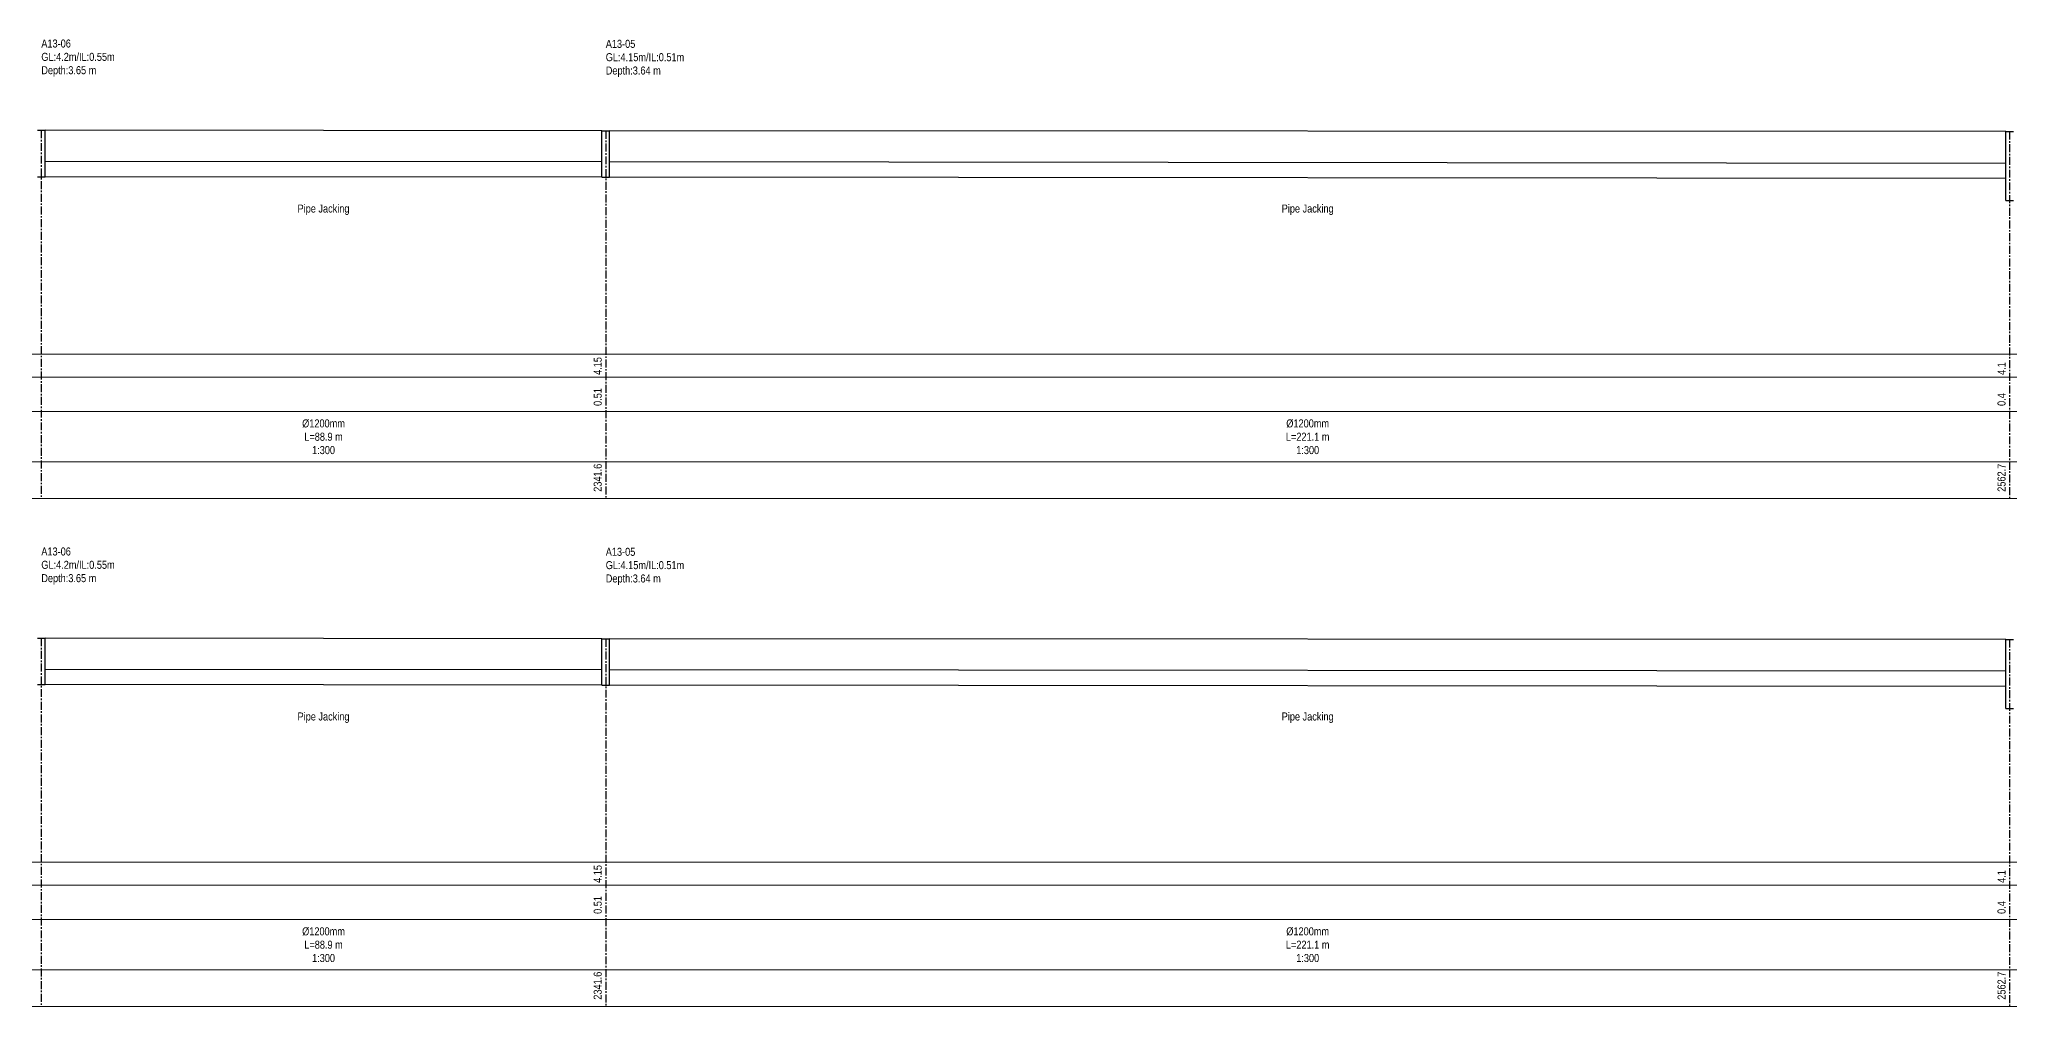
# Model space of a CAD drawing. Header units: inches. Extents: x -13 to 3068, y -130 to 166.
# Drawn here: x 1997.6 to 2307.9, y -49.6 to 102.7 of the extents above; entities that cross this region are included whole.
import ezdxf

# ---------------------------------------------------------------- set-up
doc = ezdxf.new("R2010")
doc.units = ezdxf.units.IN
doc.header["$MEASUREMENT"] = 0
doc.linetypes.add('CENTER', pattern=[2, 1.25, -0.25, 0.25, -0.25])
for name, color, linetype in [('ANNOTATION', 7, 'Continuous'), ('GROUND_ELEVATION', 7, 'Continuous'), ('lines', 7, 'Continuous'), ('PDF_Text', 7, 'Continuous'), ('Profile Manhole', 7, 'Continuous')]:
    doc.layers.add(name, color=color, linetype=linetype)
doc.layers.add('SM_PP_GRIDTEXT', color=7, linetype='Continuous', lineweight=5)
doc.styles.add('ALL', font='swissc.ttf')

# ---------------------------------------------------------------- blocks, each defined once
blk = doc.blocks.new('Selection')
for p, q in [((2086.2, 3.42), (1998.5, 3.5)), ((2307.3, 3.2), (2087.4, 3.42)), ((2086.2, 1.02), (1998.5, 1.1)), ((2307.3, 0.8), (2087.4, 1.02))]:
    blk.add_line(p, q)
at = {"layer": 'GROUND_ELEVATION', "color": 3}
for p, q in [((2086.2, 8.3), (1998.5, 8.4)), ((2307.3, 8.2), (2087.4, 8.3))]:
    blk.add_line(p, q, dxfattribs=at)
at = {"layer": 'lines', "color": 8, "linetype": 'CENTER'}
for p, q in [((1997.9, 8.4), (1997.9, -49.61)), ((2086.8, 8.3), (2086.8, -49.61)), ((2307.9, 8.2), (2307.9, -49.61))]:
    blk.add_line(p, q, dxfattribs=at)
at = {"layer": 'Profile Manhole'}
for p, q in [((1997.3, 8.4), (1998.5, 8.4)), ((1998.5, 1.1), (1998.5, 8.4)), ((2086.2, 1.02), (2086.2, 8.3)), ((2086.2, 8.3), (2087.4, 8.3)), ((2087.4, 1.02), (2087.4, 8.3)), ((2307.3, -2.64), (2307.3, 8.2)), ((2307.3, 8.2), (2308.5, 8.2)), ((1997.3, 1.1), (1998.5, 1.1)), ((2086.2, 1.02), (2087.4, 1.02)), ((2307.3, -2.64), (2308.5, -2.64))]:
    blk.add_line(p, q, dxfattribs=at)
at = {"layer": 'SM_PP_GRIDTEXT'}
for p, q in [((-6.65, -26.85), (3060.1, -26.85)), ((-6.65, -30.49), (3060.1, -30.49)), ((-6.65, -35.88), (3060.1, -35.88)), ((-6.65, -43.83), (3060.1, -43.83)), ((-6.65, -49.61), (3060.1, -49.61))]:
    blk.add_line(p, q, dxfattribs=at)
at = {"layer": 'ANNOTATION', "color": 7, "char_height": 1.26, "style": 'ALL'}
for s, insert, attachment_point in [('A13-06\\PGL:4.2m/IL:0.55m\\PDepth:3.65 m', (1997.9, 22.7), 1), ('A13-05\\PGL:4.15m/IL:0.51m\\PDepth:3.64 m', (2086.8, 22.65), 1), ('Pipe Jacking ', (2042.35, -3.29), 2), ('Pipe Jacking ', (2197.35, -3.29), 2), ('Ø1200mm\\PL=88.9 m\\P1:300', (2042.35, -37.13), 2), ('Ø1200mm\\PL=221.1 m\\P1:300', (2197.35, -37.13), 2)]:
    blk.add_mtext(s, dxfattribs=dict(at, insert=insert, attachment_point=attachment_point))
at = {"layer": 'PDF_Text', "color": 7, "style": 'ALL'}
for s, p in [('4.15', (2086.16, -30.13)), ('4.1', (2307.26, -30.13)), ('0.51', (2086.16, -35.01)), ('0.4', (2307.26, -35.01)), ('2341.6', (2086.16, -48.53)), ('2562.7', (2307.26, -48.53))]:
    blk.add_text(s, height=1.26, rotation=90, dxfattribs=at).set_placement(p)

msp = doc.modelspace()

# ---------------------------------------------------------------- linework, layer by layer
for p, q in [((2086.2, 3.42), (1998.5, 3.5)), ((2307.3, 3.2), (2087.4, 3.42)), ((2086.2, 1.02), (1998.5, 1.1)), ((2307.3, 0.8), (2087.4, 1.02))]:
    msp.add_line(p, q)
at = {"layer": 'GROUND_ELEVATION', "color": 3}
for p, q in [((2086.2, 8.3), (1998.5, 8.4)), ((2307.3, 8.2), (2087.4, 8.3))]:
    msp.add_line(p, q, dxfattribs=at)
at = {"layer": 'lines', "color": 8, "linetype": 'CENTER'}
for p, q in [((1997.9, 8.4), (1997.9, -49.61)), ((2086.8, 8.3), (2086.8, -49.61)), ((2307.9, 8.2), (2307.9, -49.61))]:
    msp.add_line(p, q, dxfattribs=at)
at = {"layer": 'Profile Manhole'}
for p, q in [((1997.3, 8.4), (1998.5, 8.4)), ((1998.5, 1.1), (1998.5, 8.4)), ((2086.2, 1.02), (2086.2, 8.3)), ((2086.2, 8.3), (2087.4, 8.3)), ((2087.4, 1.02), (2087.4, 8.3)), ((2307.3, -2.64), (2307.3, 8.2)), ((2307.3, 8.2), (2308.5, 8.2)), ((1997.3, 1.1), (1998.5, 1.1)), ((2086.2, 1.02), (2087.4, 1.02)), ((2307.3, -2.64), (2308.5, -2.64))]:
    msp.add_line(p, q, dxfattribs=at)
at = {"layer": 'SM_PP_GRIDTEXT'}
for p, q in [((-6.65, -26.85), (3060.1, -26.85)), ((-6.65, -30.49), (3060.1, -30.49)), ((-6.65, -35.88), (3060.1, -35.88)), ((-6.65, -43.83), (3060.1, -43.83)), ((-6.65, -49.61), (3060.1, -49.61))]:
    msp.add_line(p, q, dxfattribs=at)

# ---------------------------------------------------------------- block references
msp.add_blockref('Selection', (0, 80))

# ---------------------------------------------------------------- texts
at = {"layer": 'ANNOTATION', "color": 7, "char_height": 1.26, "style": 'ALL'}
for s, insert, attachment_point in [('A13-06\\PGL:4.2m/IL:0.55m\\PDepth:3.65 m', (1997.9, 22.7), 1), ('A13-05\\PGL:4.15m/IL:0.51m\\PDepth:3.64 m', (2086.8, 22.65), 1), ('Pipe Jacking ', (2042.35, -3.29), 2), ('Pipe Jacking ', (2197.35, -3.29), 2), ('Ø1200mm\\PL=88.9 m\\P1:300', (2042.35, -37.13), 2), ('Ø1200mm\\PL=221.1 m\\P1:300', (2197.35, -37.13), 2)]:
    msp.add_mtext(s, dxfattribs=dict(at, insert=insert, attachment_point=attachment_point))
at = {"layer": 'PDF_Text', "color": 7, "style": 'ALL'}
for s, p in [('4.15', (2086.16, -30.13)), ('4.1', (2307.26, -30.13)), ('0.51', (2086.16, -35.01)), ('0.4', (2307.26, -35.01)), ('2341.6', (2086.16, -48.53)), ('2562.7', (2307.26, -48.53))]:
    msp.add_text(s, height=1.26, rotation=90, dxfattribs=at).set_placement(p)

doc.saveas('drawing.dxf')
